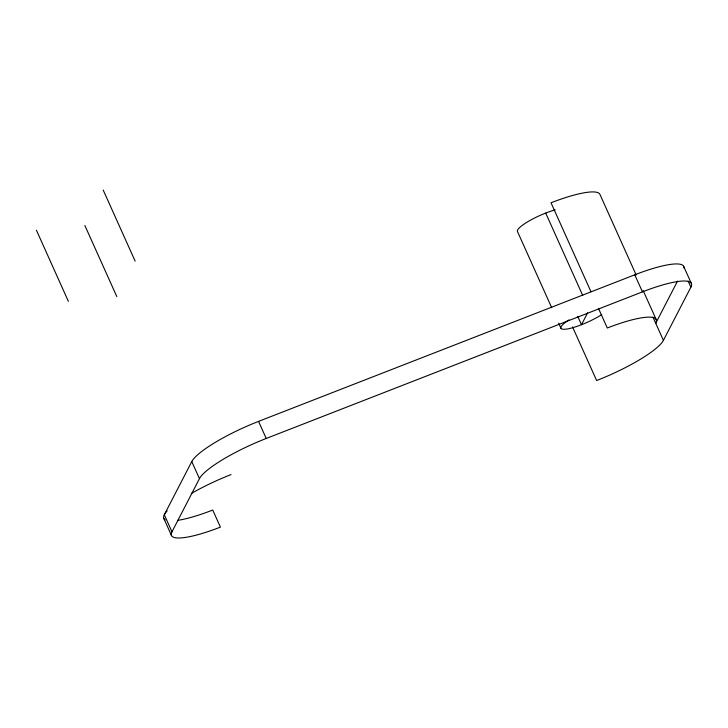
<?xml version="1.0" encoding="UTF-8"?>
<svg xmlns="http://www.w3.org/2000/svg" width="728" height="728" viewBox="0 0 728 728"><rect width="100%" height="100%" fill="white"/><g stroke="black" fill="none" stroke-linecap="round" stroke-linejoin="round"><path stroke-width="1.09" d="M683.929 267.968A63.7 12.813 -24.2 0 0 634.77 274.802L258.558 421.385A63.7 12.813 -24.2 0 0 191.782 461.57L164.291 514.76L171.963 531.831A63.7 12.813 -24.2 0 0 220.42 527.118L212.74 510.046A63.7 12.813 -24.2 0 1 177.523 520.374M171.963 531.831L199.454 478.642A63.7 12.813 -24.2 0 1 266.23 438.465L642.442 291.873A63.7 12.813 -24.2 0 1 690.899 287.16L688.188 281.135M587.642 312.803L581.481 324.715L577.786 316.48M677.522 281.126L655.737 323.278A63.7 12.813 -24.2 0 0 607.288 328L598.452 308.335M572.536 326.918L596.632 380.535A63.7 12.813 -24.2 0 0 663.408 340.358L690.899 287.16M683.628 266.266L691.309 283.338M636.145 274.957L599.872 194.249A63.7 12.813 -24.2 0 0 551.014 202.784L591.009 291.782M643.124 290.481L656.146 319.456M634.77 274.802L642.442 291.873M652.943 317.071L663.408 340.358M545.7 213.067L582.709 295.413M551.715 307.716L517.481 231.549A26.754 5.378 -24.2 0 1 529.065 220.975A26.754 5.378 -24.2 0 1 555.209 209.873M558.649 323.159L560.96 328.301M258.558 421.385L266.23 438.465M103.176 190.008L135.153 261.152M191.782 461.57L199.454 478.642M84.848 225.471L116.826 296.615M36.4 230.194L68.368 301.328M163.882 518.582L171.553 535.662M601.71 314.632A26.754 5.378 -24.2 0 1 567.112 328.992A26.754 5.378 -24.2 0 1 568.95 319.911M165.174 519.837A63.7 12.813 -24.2 0 1 167.185 510.874M191.273 493.511A63.7 12.813 -24.2 0 1 231.067 474.583"/></g></svg>
